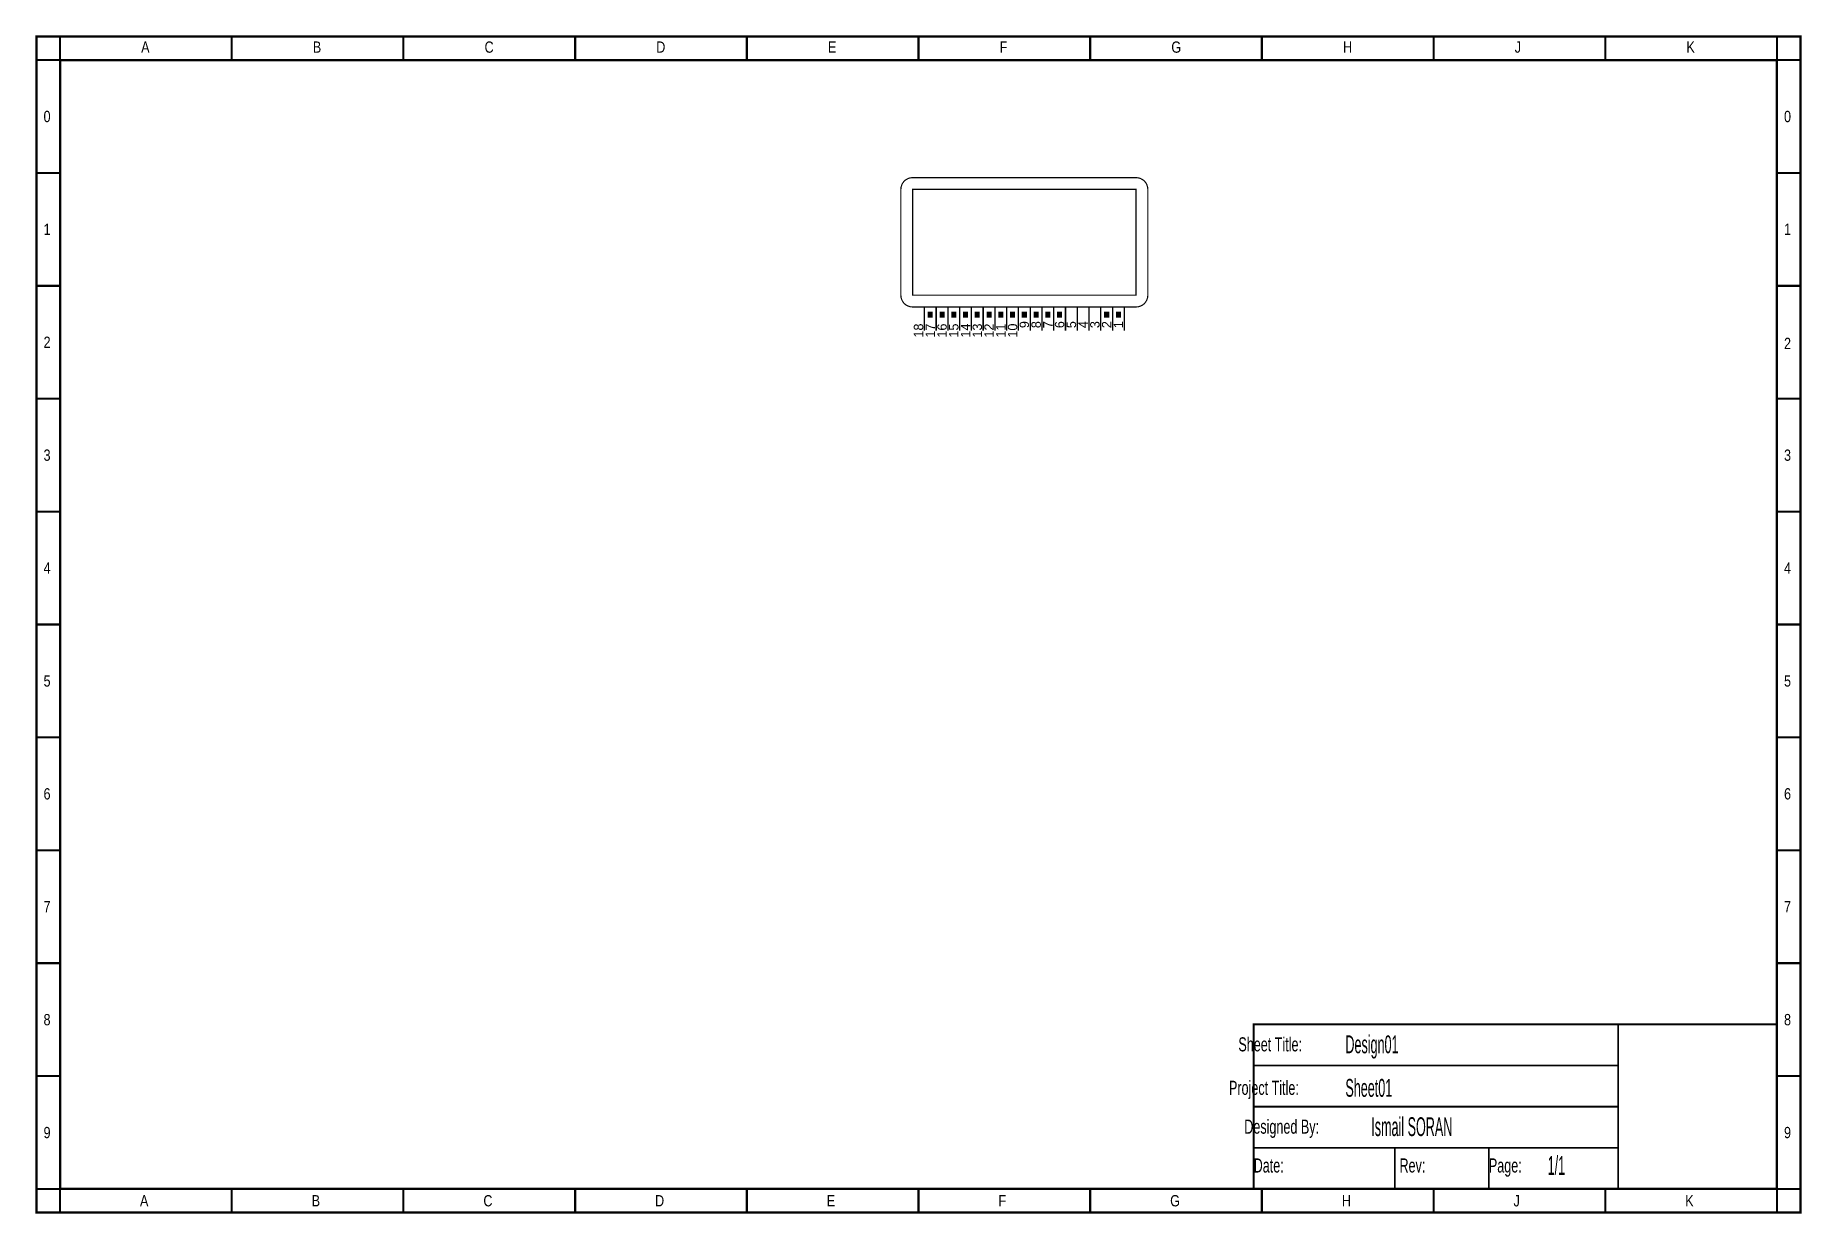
# Model space of a CAD drawing. Extents: x -8.4 to 6.6, y -8.3 to 1.8.
import ezdxf

# ---------------------------------------------------------------- set-up
doc = ezdxf.new("R2010")
doc.units = 0
doc.layers.get('0').update_dxf_attribs({"linetype": 'CONTINUOUS'})

msp = doc.modelspace()

# ---------------------------------------------------------------- linework, layer by layer
for points, const_width in [([(-8.4, -8.25), (6.6, -8.25), (6.6, 1.75), (-8.4, 1.75), (-8.4, -8.25)], 0.02), ([(-8.2, 1.55), (-8.2, 1.75)], 0.018), ([(-6.74, 1.55), (-6.74, 1.75)], 0.018), ([(-6.74, 1.55), (-6.74, 1.75)], 0.018), ([(-5.28, 1.55), (-5.28, 1.75)], 0.018), ([(-5.28, 1.55), (-5.28, 1.75)], 0.018), ([(-3.82, 1.55), (-3.82, 1.75)], 0.018), ([(-3.82, 1.55), (-3.82, 1.75)], 0.018), ([(-2.36, 1.55), (-2.36, 1.75)], 0.018), ([(-2.36, 1.55), (-2.36, 1.75)], 0.018), ([(-0.9, 1.55), (-0.9, 1.75)], 0.018), ([(-0.9, 1.55), (-0.9, 1.75)], 0.018), ([(0.56, 1.55), (0.56, 1.75)], 0.018), ([(0.56, 1.55), (0.56, 1.75)], 0.018), ([(2.02, 1.55), (2.02, 1.75)], 0.018), ([(2.02, 1.55), (2.02, 1.75)], 0.018), ([(3.48, 1.55), (3.48, 1.75)], 0.018), ([(3.48, 1.55), (3.48, 1.75)], 0.018), ([(4.94, 1.55), (4.94, 1.75)], 0.018), ([(4.94, 1.55), (4.94, 1.75)], 0.018), ([(6.4, 1.55), (6.4, 1.75)], 0.018), ([(-8.2, 1.55), (-8.4, 1.55)], 0.018), ([(-8.2, -8.05), (6.4, -8.05), (6.4, 1.55), (-8.2, 1.55), (-8.2, -8.05)], 0.02), ([(6.6, 1.55), (6.4, 1.55)], 0.018), ([(-8.2, 0.59), (-8.4, 0.59)], 0.018), ([(-8.2, 0.59), (-8.4, 0.59)], 0.018), ([(0.95, -0.55), (-0.95, -0.55), (-0.97, -0.548), (-0.989, -0.542), (-1.006, -0.533), (-1.021, -0.521), (-1.033, -0.506), (-1.042, -0.489), (-1.048, -0.47), (-1.05, -0.45), (-1.05, 0.45), (-1.048, 0.47), (-1.042, 0.489), (-1.033, 0.506), (-1.021, 0.521), (-1.006, 0.533), (-0.989, 0.542), (-0.97, 0.548), (-0.95, 0.55), (0.95, 0.55), (0.97, 0.548), (0.989, 0.542), (1.006, 0.533), (1.021, 0.521), (1.033, 0.506), (1.042, 0.489), (1.048, 0.47), (1.05, 0.45), (1.05, -0.45), (1.048, -0.47), (1.042, -0.489), (1.033, -0.506), (1.021, -0.521), (1.006, -0.533), (0.989, -0.542), (0.97, -0.548), (0.95, -0.55)], 0.01), ([(-0.95, -0.45), (0.95, -0.45), (0.95, 0.45), (-0.95, 0.45), (-0.95, -0.45), (0.95, -0.45), (0.95, 0.45), (-0.95, 0.45), (-0.95, -0.45), (0.95, -0.45), (0.95, 0.45), (-0.95, 0.45), (-0.95, -0.45)], 0.01), ([(6.6, 0.59), (6.4, 0.59)], 0.018), ([(6.6, 0.59), (6.4, 0.59)], 0.018), ([(-8.2, -0.37), (-8.4, -0.37)], 0.018), ([(-8.2, -0.37), (-8.4, -0.37)], 0.018), ([(6.6, -0.37), (6.4, -0.37)], 0.018), ([(6.6, -0.37), (6.4, -0.37)], 0.018), ([(-0.85, -0.75), (-0.85, -0.55)], 0.012), ([(-0.75, -0.75), (-0.75, -0.55)], 0.012), ([(-0.65, -0.75), (-0.65, -0.55)], 0.012), ([(-0.55, -0.75), (-0.55, -0.55)], 0.012), ([(-0.45, -0.75), (-0.45, -0.55)], 0.012), ([(-0.35, -0.75), (-0.35, -0.55)], 0.012), ([(-0.25, -0.75), (-0.25, -0.55)], 0.012), ([(-0.15, -0.75), (-0.15, -0.55)], 0.012), ([(-0.05, -0.75), (-0.05, -0.55)], 0.012), ([(0.05, -0.75), (0.05, -0.55)], 0.012), ([(0.15, -0.75), (0.15, -0.55)], 0.012), ([(0.25, -0.75), (0.25, -0.55)], 0.012), ([(0.35, -0.75), (0.35, -0.55)], 0.012), ([(0.45, -0.75), (0.45, -0.55)], 0.012), ([(0.55, -0.75), (0.55, -0.55)], 0.012), ([(0.65, -0.75), (0.65, -0.55)], 0.012), ([(0.75, -0.75), (0.75, -0.55)], 0.012), ([(0.85, -0.75), (0.85, -0.55)], 0.012), ([(-8.2, -1.33), (-8.4, -1.33)], 0.018), ([(-8.2, -1.33), (-8.4, -1.33)], 0.018), ([(6.6, -1.33), (6.4, -1.33)], 0.018), ([(6.6, -1.33), (6.4, -1.33)], 0.018), ([(-8.2, -2.29), (-8.4, -2.29)], 0.018), ([(-8.2, -2.29), (-8.4, -2.29)], 0.018), ([(6.6, -2.29), (6.4, -2.29)], 0.018), ([(6.6, -2.29), (6.4, -2.29)], 0.018), ([(-8.2, -3.25), (-8.4, -3.25)], 0.018), ([(-8.2, -3.25), (-8.4, -3.25)], 0.018), ([(6.6, -3.25), (6.4, -3.25)], 0.018), ([(6.6, -3.25), (6.4, -3.25)], 0.018), ([(-8.2, -4.21), (-8.4, -4.21)], 0.018), ([(-8.2, -4.21), (-8.4, -4.21)], 0.018), ([(6.6, -4.21), (6.4, -4.21)], 0.018), ([(6.6, -4.21), (6.4, -4.21)], 0.018), ([(-8.2, -5.17), (-8.4, -5.17)], 0.018), ([(-8.2, -5.17), (-8.4, -5.17)], 0.018), ([(6.6, -5.17), (6.4, -5.17)], 0.018), ([(6.6, -5.17), (6.4, -5.17)], 0.018), ([(-8.2, -6.13), (-8.4, -6.13)], 0.018), ([(-8.2, -6.13), (-8.4, -6.13)], 0.018), ([(6.6, -6.13), (6.4, -6.13)], 0.018), ([(6.6, -6.13), (6.4, -6.13)], 0.018), ([(1.95, -8.05), (6.4, -8.05), (6.4, -6.65), (1.95, -6.65), (1.95, -8.05)], 0.016), ([(1.95, -7), (5.05, -7), (5.05, -6.65), (1.95, -6.65), (1.95, -7)], 0.016), ([(5.05, -6.65), (5.05, -8.05)], 0.016), ([(1.95, -7), (5.05, -7)], 0.016), ([(1.95, -7.35), (5.05, -7.35), (5.05, -7), (1.95, -7), (1.95, -7.35)], 0.016), ([(-8.2, -7.09), (-8.4, -7.09)], 0.018), ([(-8.2, -7.09), (-8.4, -7.09)], 0.018), ([(6.6, -7.09), (6.4, -7.09)], 0.018), ([(6.6, -7.09), (6.4, -7.09)], 0.018), ([(1.95, -7.35), (5.05, -7.35)], 0.016), ([(1.95, -7.35), (5.05, -7.35)], 0.016), ([(1.95, -7.7), (5.05, -7.7)], 0.016), ([(3.15, -7.7), (3.15, -8.05)], 0.016), ([(3.95, -7.7), (3.95, -8.05)], 0.016), ([(-8.2, -8.05), (-8.4, -8.05)], 0.018), ([(-8.2, -8.05), (-8.2, -8.25)], 0.018), ([(-6.74, -8.25), (-6.74, -8.05)], 0.018), ([(-6.74, -8.25), (-6.74, -8.05)], 0.018), ([(-5.28, -8.25), (-5.28, -8.05)], 0.018), ([(-5.28, -8.25), (-5.28, -8.05)], 0.018), ([(-3.82, -8.25), (-3.82, -8.05)], 0.018), ([(-3.82, -8.25), (-3.82, -8.05)], 0.018), ([(-2.36, -8.25), (-2.36, -8.05)], 0.018), ([(-2.36, -8.25), (-2.36, -8.05)], 0.018), ([(-0.9, -8.25), (-0.9, -8.05)], 0.018), ([(-0.9, -8.25), (-0.9, -8.05)], 0.018), ([(0.56, -8.25), (0.56, -8.05)], 0.018), ([(0.56, -8.25), (0.56, -8.05)], 0.018), ([(2.02, -8.25), (2.02, -8.05)], 0.018), ([(2.02, -8.25), (2.02, -8.05)], 0.018), ([(3.48, -8.25), (3.48, -8.05)], 0.018), ([(3.48, -8.25), (3.48, -8.05)], 0.018), ([(4.94, -8.25), (4.94, -8.05)], 0.018), ([(4.94, -8.25), (4.94, -8.05)], 0.018), ([(6.4, -8.25), (6.4, -8.05)], 0.018), ([(6.6, -8.05), (6.4, -8.05)], 0.018)]:
    msp.add_lwpolyline(points, dxfattribs=dict(const_width=const_width))
at = {"layer": '16728128'}
for points in [[(-0.72, -0.595), (-0.68, -0.595)], [(-0.72, -0.596), (-0.68, -0.596)], [(-0.72, -0.597), (-0.68, -0.597)], [(-0.72, -0.598), (-0.68, -0.598)], [(-0.72, -0.599), (-0.68, -0.599)], [(-0.72, -0.6), (-0.68, -0.6)], [(-0.62, -0.595), (-0.58, -0.595)], [(-0.62, -0.596), (-0.58, -0.596)], [(-0.62, -0.597), (-0.58, -0.597)], [(-0.62, -0.598), (-0.58, -0.598)], [(-0.62, -0.599), (-0.58, -0.599)], [(-0.62, -0.6), (-0.58, -0.6)], [(-0.52, -0.595), (-0.48, -0.595)], [(-0.52, -0.596), (-0.48, -0.596)], [(-0.52, -0.597), (-0.48, -0.597)], [(-0.52, -0.598), (-0.48, -0.598)], [(-0.52, -0.599), (-0.48, -0.599)], [(-0.52, -0.6), (-0.48, -0.6)], [(-0.42, -0.595), (-0.38, -0.595)], [(-0.42, -0.596), (-0.38, -0.596)], [(-0.42, -0.597), (-0.38, -0.597)], [(-0.42, -0.598), (-0.38, -0.598)], [(-0.42, -0.599), (-0.38, -0.599)], [(-0.42, -0.6), (-0.38, -0.6)], [(-0.32, -0.595), (-0.28, -0.595)], [(-0.32, -0.596), (-0.28, -0.596)], [(-0.32, -0.597), (-0.28, -0.597)], [(-0.32, -0.598), (-0.28, -0.598)], [(-0.32, -0.599), (-0.28, -0.599)], [(-0.32, -0.6), (-0.28, -0.6)], [(-0.22, -0.595), (-0.18, -0.595)], [(-0.22, -0.596), (-0.18, -0.596)], [(-0.22, -0.597), (-0.18, -0.597)], [(-0.22, -0.598), (-0.18, -0.598)], [(-0.22, -0.599), (-0.18, -0.599)], [(-0.22, -0.6), (-0.18, -0.6)], [(-0.12, -0.595), (-0.08, -0.595)], [(-0.12, -0.596), (-0.08, -0.596)], [(-0.12, -0.597), (-0.08, -0.597)], [(-0.12, -0.598), (-0.08, -0.598)], [(-0.12, -0.599), (-0.08, -0.599)], [(-0.12, -0.6), (-0.08, -0.6)], [(-0.02, -0.595), (0.02, -0.595)], [(-0.02, -0.596), (0.02, -0.596)], [(-0.02, -0.597), (0.02, -0.597)], [(-0.02, -0.598), (0.02, -0.598)], [(-0.02, -0.599), (0.02, -0.599)], [(-0.02, -0.6), (0.02, -0.6)], [(0.68, -0.595), (0.72, -0.595)], [(0.68, -0.596), (0.72, -0.596)], [(0.68, -0.597), (0.72, -0.597)], [(0.68, -0.598), (0.72, -0.598)], [(0.68, -0.599), (0.72, -0.599)], [(0.68, -0.6), (0.72, -0.6)], [(-0.72, -0.601), (-0.68, -0.601)], [(-0.72, -0.602), (-0.68, -0.602)], [(-0.72, -0.603), (-0.68, -0.603)], [(-0.72, -0.604), (-0.68, -0.604)], [(-0.72, -0.605), (-0.68, -0.605)], [(-0.72, -0.606), (-0.68, -0.606)], [(-0.72, -0.607), (-0.68, -0.607)], [(-0.72, -0.608), (-0.68, -0.608)], [(-0.72, -0.609), (-0.68, -0.609)], [(-0.72, -0.61), (-0.68, -0.61)], [(-0.72, -0.611), (-0.68, -0.611)], [(-0.72, -0.612), (-0.68, -0.612)], [(-0.72, -0.613), (-0.68, -0.613)], [(-0.72, -0.614), (-0.68, -0.614)], [(-0.72, -0.615), (-0.68, -0.615)], [(-0.72, -0.616), (-0.68, -0.616)], [(-0.72, -0.617), (-0.68, -0.617)], [(-0.72, -0.618), (-0.68, -0.618)], [(-0.72, -0.619), (-0.68, -0.619)], [(-0.72, -0.62), (-0.68, -0.62)], [(-0.72, -0.621), (-0.68, -0.621)], [(-0.72, -0.622), (-0.68, -0.622)], [(-0.72, -0.623), (-0.68, -0.623)], [(-0.72, -0.624), (-0.68, -0.624)], [(-0.72, -0.625), (-0.68, -0.625)], [(-0.72, -0.626), (-0.68, -0.626)], [(-0.72, -0.627), (-0.68, -0.627)], [(-0.72, -0.628), (-0.68, -0.628)], [(-0.72, -0.629), (-0.68, -0.629)], [(-0.72, -0.63), (-0.68, -0.63)], [(-0.72, -0.631), (-0.68, -0.631)], [(-0.72, -0.632), (-0.68, -0.632)], [(-0.72, -0.633), (-0.68, -0.633)], [(-0.72, -0.634), (-0.68, -0.634)], [(-0.72, -0.635), (-0.68, -0.635)], [(-0.62, -0.601), (-0.58, -0.601)], [(-0.62, -0.602), (-0.58, -0.602)], [(-0.62, -0.603), (-0.58, -0.603)], [(-0.62, -0.604), (-0.58, -0.604)], [(-0.62, -0.605), (-0.58, -0.605)], [(-0.62, -0.606), (-0.58, -0.606)], [(-0.62, -0.607), (-0.58, -0.607)], [(-0.62, -0.608), (-0.58, -0.608)], [(-0.62, -0.609), (-0.58, -0.609)], [(-0.62, -0.61), (-0.58, -0.61)], [(-0.62, -0.611), (-0.58, -0.611)], [(-0.62, -0.612), (-0.58, -0.612)], [(-0.62, -0.613), (-0.58, -0.613)], [(-0.62, -0.614), (-0.58, -0.614)], [(-0.62, -0.615), (-0.58, -0.615)], [(-0.62, -0.616), (-0.58, -0.616)], [(-0.62, -0.617), (-0.58, -0.617)], [(-0.62, -0.618), (-0.58, -0.618)], [(-0.62, -0.619), (-0.58, -0.619)], [(-0.62, -0.62), (-0.58, -0.62)], [(-0.62, -0.621), (-0.58, -0.621)], [(-0.62, -0.622), (-0.58, -0.622)], [(-0.62, -0.623), (-0.58, -0.623)], [(-0.62, -0.624), (-0.58, -0.624)], [(-0.62, -0.625), (-0.58, -0.625)], [(-0.62, -0.626), (-0.58, -0.626)], [(-0.62, -0.627), (-0.58, -0.627)], [(-0.62, -0.628), (-0.58, -0.628)], [(-0.62, -0.629), (-0.58, -0.629)], [(-0.62, -0.63), (-0.58, -0.63)], [(-0.62, -0.631), (-0.58, -0.631)], [(-0.62, -0.632), (-0.58, -0.632)], [(-0.62, -0.633), (-0.58, -0.633)], [(-0.62, -0.634), (-0.58, -0.634)], [(-0.62, -0.635), (-0.58, -0.635)], [(-0.52, -0.601), (-0.48, -0.601)], [(-0.52, -0.602), (-0.48, -0.602)], [(-0.52, -0.603), (-0.48, -0.603)], [(-0.52, -0.604), (-0.48, -0.604)], [(-0.52, -0.605), (-0.48, -0.605)], [(-0.52, -0.606), (-0.48, -0.606)], [(-0.52, -0.607), (-0.48, -0.607)], [(-0.52, -0.608), (-0.48, -0.608)], [(-0.52, -0.609), (-0.48, -0.609)], [(-0.52, -0.61), (-0.48, -0.61)], [(-0.52, -0.611), (-0.48, -0.611)], [(-0.52, -0.612), (-0.48, -0.612)], [(-0.52, -0.613), (-0.48, -0.613)], [(-0.52, -0.614), (-0.48, -0.614)], [(-0.52, -0.615), (-0.48, -0.615)], [(-0.52, -0.616), (-0.48, -0.616)], [(-0.52, -0.617), (-0.48, -0.617)], [(-0.52, -0.618), (-0.48, -0.618)], [(-0.52, -0.619), (-0.48, -0.619)], [(-0.52, -0.62), (-0.48, -0.62)], [(-0.52, -0.621), (-0.48, -0.621)], [(-0.52, -0.622), (-0.48, -0.622)], [(-0.52, -0.623), (-0.48, -0.623)], [(-0.52, -0.624), (-0.48, -0.624)], [(-0.52, -0.625), (-0.48, -0.625)], [(-0.52, -0.626), (-0.48, -0.626)], [(-0.52, -0.627), (-0.48, -0.627)], [(-0.52, -0.628), (-0.48, -0.628)], [(-0.52, -0.629), (-0.48, -0.629)], [(-0.52, -0.63), (-0.48, -0.63)], [(-0.52, -0.631), (-0.48, -0.631)], [(-0.52, -0.632), (-0.48, -0.632)], [(-0.52, -0.633), (-0.48, -0.633)], [(-0.52, -0.634), (-0.48, -0.634)], [(-0.52, -0.635), (-0.48, -0.635)], [(-0.42, -0.601), (-0.38, -0.601)], [(-0.42, -0.602), (-0.38, -0.602)], [(-0.42, -0.603), (-0.38, -0.603)], [(-0.42, -0.604), (-0.38, -0.604)], [(-0.42, -0.605), (-0.38, -0.605)], [(-0.42, -0.606), (-0.38, -0.606)], [(-0.42, -0.607), (-0.38, -0.607)], [(-0.42, -0.608), (-0.38, -0.608)], [(-0.42, -0.609), (-0.38, -0.609)], [(-0.42, -0.61), (-0.38, -0.61)], [(-0.42, -0.611), (-0.38, -0.611)], [(-0.42, -0.612), (-0.38, -0.612)], [(-0.42, -0.613), (-0.38, -0.613)], [(-0.42, -0.614), (-0.38, -0.614)], [(-0.42, -0.615), (-0.38, -0.615)], [(-0.42, -0.616), (-0.38, -0.616)], [(-0.42, -0.617), (-0.38, -0.617)], [(-0.42, -0.618), (-0.38, -0.618)], [(-0.42, -0.619), (-0.38, -0.619)], [(-0.42, -0.62), (-0.38, -0.62)], [(-0.42, -0.621), (-0.38, -0.621)], [(-0.42, -0.622), (-0.38, -0.622)], [(-0.42, -0.623), (-0.38, -0.623)], [(-0.42, -0.624), (-0.38, -0.624)], [(-0.42, -0.625), (-0.38, -0.625)], [(-0.42, -0.626), (-0.38, -0.626)], [(-0.42, -0.627), (-0.38, -0.627)], [(-0.42, -0.628), (-0.38, -0.628)], [(-0.42, -0.629), (-0.38, -0.629)], [(-0.42, -0.63), (-0.38, -0.63)], [(-0.42, -0.631), (-0.38, -0.631)], [(-0.42, -0.632), (-0.38, -0.632)], [(-0.42, -0.633), (-0.38, -0.633)], [(-0.42, -0.634), (-0.38, -0.634)], [(-0.42, -0.635), (-0.38, -0.635)], [(-0.32, -0.601), (-0.28, -0.601)], [(-0.32, -0.602), (-0.28, -0.602)], [(-0.32, -0.603), (-0.28, -0.603)], [(-0.32, -0.604), (-0.28, -0.604)], [(-0.32, -0.605), (-0.28, -0.605)], [(-0.32, -0.606), (-0.28, -0.606)], [(-0.32, -0.607), (-0.28, -0.607)], [(-0.32, -0.608), (-0.28, -0.608)], [(-0.32, -0.609), (-0.28, -0.609)], [(-0.32, -0.61), (-0.28, -0.61)], [(-0.32, -0.611), (-0.28, -0.611)], [(-0.32, -0.612), (-0.28, -0.612)], [(-0.32, -0.613), (-0.28, -0.613)], [(-0.32, -0.614), (-0.28, -0.614)], [(-0.32, -0.615), (-0.28, -0.615)], [(-0.32, -0.616), (-0.28, -0.616)], [(-0.32, -0.617), (-0.28, -0.617)], [(-0.32, -0.618), (-0.28, -0.618)], [(-0.32, -0.619), (-0.28, -0.619)], [(-0.32, -0.62), (-0.28, -0.62)], [(-0.32, -0.621), (-0.28, -0.621)], [(-0.32, -0.622), (-0.28, -0.622)], [(-0.32, -0.623), (-0.28, -0.623)], [(-0.32, -0.624), (-0.28, -0.624)], [(-0.32, -0.625), (-0.28, -0.625)], [(-0.32, -0.626), (-0.28, -0.626)], [(-0.32, -0.627), (-0.28, -0.627)], [(-0.32, -0.628), (-0.28, -0.628)], [(-0.32, -0.629), (-0.28, -0.629)], [(-0.32, -0.63), (-0.28, -0.63)], [(-0.32, -0.631), (-0.28, -0.631)], [(-0.32, -0.632), (-0.28, -0.632)], [(-0.32, -0.633), (-0.28, -0.633)], [(-0.32, -0.634), (-0.28, -0.634)], [(-0.32, -0.635), (-0.28, -0.635)], [(-0.22, -0.601), (-0.18, -0.601)], [(-0.22, -0.602), (-0.18, -0.602)], [(-0.22, -0.603), (-0.18, -0.603)], [(-0.22, -0.604), (-0.18, -0.604)], [(-0.22, -0.605), (-0.18, -0.605)], [(-0.22, -0.606), (-0.18, -0.606)], [(-0.22, -0.607), (-0.18, -0.607)], [(-0.22, -0.608), (-0.18, -0.608)], [(-0.22, -0.609), (-0.18, -0.609)], [(-0.22, -0.61), (-0.18, -0.61)], [(-0.22, -0.611), (-0.18, -0.611)], [(-0.22, -0.612), (-0.18, -0.612)], [(-0.22, -0.613), (-0.18, -0.613)], [(-0.22, -0.614), (-0.18, -0.614)], [(-0.22, -0.615), (-0.18, -0.615)], [(-0.22, -0.616), (-0.18, -0.616)], [(-0.22, -0.617), (-0.18, -0.617)], [(-0.22, -0.618), (-0.18, -0.618)], [(-0.22, -0.619), (-0.18, -0.619)], [(-0.22, -0.62), (-0.18, -0.62)], [(-0.22, -0.621), (-0.18, -0.621)], [(-0.22, -0.622), (-0.18, -0.622)], [(-0.22, -0.623), (-0.18, -0.623)], [(-0.22, -0.624), (-0.18, -0.624)], [(-0.22, -0.625), (-0.18, -0.625)], [(-0.22, -0.626), (-0.18, -0.626)], [(-0.22, -0.627), (-0.18, -0.627)], [(-0.22, -0.628), (-0.18, -0.628)], [(-0.22, -0.629), (-0.18, -0.629)], [(-0.22, -0.63), (-0.18, -0.63)], [(-0.22, -0.631), (-0.18, -0.631)], [(-0.22, -0.632), (-0.18, -0.632)], [(-0.22, -0.633), (-0.18, -0.633)], [(-0.22, -0.634), (-0.18, -0.634)], [(-0.22, -0.635), (-0.18, -0.635)], [(-0.12, -0.601), (-0.08, -0.601)], [(-0.12, -0.602), (-0.08, -0.602)], [(-0.12, -0.603), (-0.08, -0.603)], [(-0.12, -0.604), (-0.08, -0.604)], [(-0.12, -0.605), (-0.08, -0.605)], [(-0.12, -0.606), (-0.08, -0.606)], [(-0.12, -0.607), (-0.08, -0.607)], [(-0.12, -0.608), (-0.08, -0.608)], [(-0.12, -0.609), (-0.08, -0.609)], [(-0.12, -0.61), (-0.08, -0.61)], [(-0.12, -0.611), (-0.08, -0.611)], [(-0.12, -0.612), (-0.08, -0.612)], [(-0.12, -0.613), (-0.08, -0.613)], [(-0.12, -0.614), (-0.08, -0.614)], [(-0.12, -0.615), (-0.08, -0.615)], [(-0.12, -0.616), (-0.08, -0.616)], [(-0.12, -0.617), (-0.08, -0.617)], [(-0.12, -0.618), (-0.08, -0.618)], [(-0.12, -0.619), (-0.08, -0.619)], [(-0.12, -0.62), (-0.08, -0.62)], [(-0.12, -0.621), (-0.08, -0.621)], [(-0.12, -0.622), (-0.08, -0.622)], [(-0.12, -0.623), (-0.08, -0.623)], [(-0.12, -0.624), (-0.08, -0.624)], [(-0.12, -0.625), (-0.08, -0.625)], [(-0.12, -0.626), (-0.08, -0.626)], [(-0.12, -0.627), (-0.08, -0.627)], [(-0.12, -0.628), (-0.08, -0.628)], [(-0.12, -0.629), (-0.08, -0.629)], [(-0.12, -0.63), (-0.08, -0.63)], [(-0.12, -0.631), (-0.08, -0.631)], [(-0.12, -0.632), (-0.08, -0.632)], [(-0.12, -0.633), (-0.08, -0.633)], [(-0.12, -0.634), (-0.08, -0.634)], [(-0.12, -0.635), (-0.08, -0.635)], [(-0.02, -0.601), (0.02, -0.601)], [(-0.02, -0.602), (0.02, -0.602)], [(-0.02, -0.603), (0.02, -0.603)], [(-0.02, -0.604), (0.02, -0.604)], [(-0.02, -0.605), (0.02, -0.605)], [(-0.02, -0.606), (0.02, -0.606)], [(-0.02, -0.607), (0.02, -0.607)], [(-0.02, -0.608), (0.02, -0.608)], [(-0.02, -0.609), (0.02, -0.609)], [(-0.02, -0.61), (0.02, -0.61)], [(-0.02, -0.611), (0.02, -0.611)], [(-0.02, -0.612), (0.02, -0.612)], [(-0.02, -0.613), (0.02, -0.613)], [(-0.02, -0.614), (0.02, -0.614)], [(-0.02, -0.615), (0.02, -0.615)], [(-0.02, -0.616), (0.02, -0.616)], [(-0.02, -0.617), (0.02, -0.617)], [(-0.02, -0.618), (0.02, -0.618)], [(-0.02, -0.619), (0.02, -0.619)], [(-0.02, -0.62), (0.02, -0.62)], [(-0.02, -0.621), (0.02, -0.621)], [(-0.02, -0.622), (0.02, -0.622)], [(-0.02, -0.623), (0.02, -0.623)], [(-0.02, -0.624), (0.02, -0.624)], [(-0.02, -0.625), (0.02, -0.625)], [(-0.02, -0.626), (0.02, -0.626)], [(-0.02, -0.627), (0.02, -0.627)], [(-0.02, -0.628), (0.02, -0.628)], [(-0.02, -0.629), (0.02, -0.629)], [(-0.02, -0.63), (0.02, -0.63)], [(-0.02, -0.631), (0.02, -0.631)], [(-0.02, -0.632), (0.02, -0.632)], [(-0.02, -0.633), (0.02, -0.633)], [(-0.02, -0.634), (0.02, -0.634)], [(-0.02, -0.635), (0.02, -0.635)], [(0.68, -0.601), (0.72, -0.601)], [(0.68, -0.602), (0.72, -0.602)], [(0.68, -0.603), (0.72, -0.603)], [(0.68, -0.604), (0.72, -0.604)], [(0.68, -0.605), (0.72, -0.605)], [(0.68, -0.606), (0.72, -0.606)], [(0.68, -0.607), (0.72, -0.607)], [(0.68, -0.608), (0.72, -0.608)], [(0.68, -0.609), (0.72, -0.609)], [(0.68, -0.61), (0.72, -0.61)], [(0.68, -0.611), (0.72, -0.611)], [(0.68, -0.612), (0.72, -0.612)], [(0.68, -0.613), (0.72, -0.613)], [(0.68, -0.614), (0.72, -0.614)], [(0.68, -0.615), (0.72, -0.615)], [(0.68, -0.616), (0.72, -0.616)], [(0.68, -0.617), (0.72, -0.617)], [(0.68, -0.618), (0.72, -0.618)], [(0.68, -0.619), (0.72, -0.619)], [(0.68, -0.62), (0.72, -0.62)], [(0.68, -0.621), (0.72, -0.621)], [(0.68, -0.622), (0.72, -0.622)], [(0.68, -0.623), (0.72, -0.623)], [(0.68, -0.624), (0.72, -0.624)], [(0.68, -0.625), (0.72, -0.625)], [(0.68, -0.626), (0.72, -0.626)], [(0.68, -0.627), (0.72, -0.627)], [(0.68, -0.628), (0.72, -0.628)], [(0.68, -0.629), (0.72, -0.629)], [(0.68, -0.63), (0.72, -0.63)], [(0.68, -0.631), (0.72, -0.631)], [(0.68, -0.632), (0.72, -0.632)], [(0.68, -0.633), (0.72, -0.633)], [(0.68, -0.634), (0.72, -0.634)], [(0.68, -0.635), (0.72, -0.635)]]:
    msp.add_lwpolyline(points, dxfattribs=at)
at = {"layer": '4210943'}
for points in [[(-0.82, -0.595), (-0.78, -0.595)], [(-0.82, -0.596), (-0.78, -0.596)], [(-0.82, -0.597), (-0.78, -0.597)], [(-0.82, -0.598), (-0.78, -0.598)], [(-0.82, -0.599), (-0.78, -0.599)], [(-0.82, -0.6), (-0.78, -0.6)], [(0.08, -0.595), (0.12, -0.595)], [(0.08, -0.596), (0.12, -0.596)], [(0.08, -0.597), (0.12, -0.597)], [(0.08, -0.598), (0.12, -0.598)], [(0.08, -0.599), (0.12, -0.599)], [(0.08, -0.6), (0.12, -0.6)], [(0.18, -0.595), (0.22, -0.595)], [(0.18, -0.596), (0.22, -0.596)], [(0.18, -0.597), (0.22, -0.597)], [(0.18, -0.598), (0.22, -0.598)], [(0.18, -0.599), (0.22, -0.599)], [(0.18, -0.6), (0.22, -0.6)], [(0.28, -0.595), (0.32, -0.595)], [(0.28, -0.596), (0.32, -0.596)], [(0.28, -0.597), (0.32, -0.597)], [(0.28, -0.598), (0.32, -0.598)], [(0.28, -0.599), (0.32, -0.599)], [(0.28, -0.6), (0.32, -0.6)], [(0.78, -0.595), (0.82, -0.595)], [(0.78, -0.596), (0.82, -0.596)], [(0.78, -0.597), (0.82, -0.597)], [(0.78, -0.598), (0.82, -0.598)], [(0.78, -0.599), (0.82, -0.599)], [(0.78, -0.6), (0.82, -0.6)], [(-0.82, -0.601), (-0.78, -0.601)], [(-0.82, -0.602), (-0.78, -0.602)], [(-0.82, -0.603), (-0.78, -0.603)], [(-0.82, -0.604), (-0.78, -0.604)], [(-0.82, -0.605), (-0.78, -0.605)], [(-0.82, -0.606), (-0.78, -0.606)], [(-0.82, -0.607), (-0.78, -0.607)], [(-0.82, -0.608), (-0.78, -0.608)], [(-0.82, -0.609), (-0.78, -0.609)], [(-0.82, -0.61), (-0.78, -0.61)], [(-0.82, -0.611), (-0.78, -0.611)], [(-0.82, -0.612), (-0.78, -0.612)], [(-0.82, -0.613), (-0.78, -0.613)], [(-0.82, -0.614), (-0.78, -0.614)], [(-0.82, -0.615), (-0.78, -0.615)], [(-0.82, -0.616), (-0.78, -0.616)], [(-0.82, -0.617), (-0.78, -0.617)], [(-0.82, -0.618), (-0.78, -0.618)], [(-0.82, -0.619), (-0.78, -0.619)], [(-0.82, -0.62), (-0.78, -0.62)], [(-0.82, -0.621), (-0.78, -0.621)], [(-0.82, -0.622), (-0.78, -0.622)], [(-0.82, -0.623), (-0.78, -0.623)], [(-0.82, -0.624), (-0.78, -0.624)], [(-0.82, -0.625), (-0.78, -0.625)], [(-0.82, -0.626), (-0.78, -0.626)], [(-0.82, -0.627), (-0.78, -0.627)], [(-0.82, -0.628), (-0.78, -0.628)], [(-0.82, -0.629), (-0.78, -0.629)], [(-0.82, -0.63), (-0.78, -0.63)], [(-0.82, -0.631), (-0.78, -0.631)], [(-0.82, -0.632), (-0.78, -0.632)], [(-0.82, -0.633), (-0.78, -0.633)], [(-0.82, -0.634), (-0.78, -0.634)], [(-0.82, -0.635), (-0.78, -0.635)], [(0.08, -0.601), (0.12, -0.601)], [(0.08, -0.602), (0.12, -0.602)], [(0.08, -0.603), (0.12, -0.603)], [(0.08, -0.604), (0.12, -0.604)], [(0.08, -0.605), (0.12, -0.605)], [(0.08, -0.606), (0.12, -0.606)], [(0.08, -0.607), (0.12, -0.607)], [(0.08, -0.608), (0.12, -0.608)], [(0.08, -0.609), (0.12, -0.609)], [(0.08, -0.61), (0.12, -0.61)], [(0.08, -0.611), (0.12, -0.611)], [(0.08, -0.612), (0.12, -0.612)], [(0.08, -0.613), (0.12, -0.613)], [(0.08, -0.614), (0.12, -0.614)], [(0.08, -0.615), (0.12, -0.615)], [(0.08, -0.616), (0.12, -0.616)], [(0.08, -0.617), (0.12, -0.617)], [(0.08, -0.618), (0.12, -0.618)], [(0.08, -0.619), (0.12, -0.619)], [(0.08, -0.62), (0.12, -0.62)], [(0.08, -0.621), (0.12, -0.621)], [(0.08, -0.622), (0.12, -0.622)], [(0.08, -0.623), (0.12, -0.623)], [(0.08, -0.624), (0.12, -0.624)], [(0.08, -0.625), (0.12, -0.625)], [(0.08, -0.626), (0.12, -0.626)], [(0.08, -0.627), (0.12, -0.627)], [(0.08, -0.628), (0.12, -0.628)], [(0.08, -0.629), (0.12, -0.629)], [(0.08, -0.63), (0.12, -0.63)], [(0.08, -0.631), (0.12, -0.631)], [(0.08, -0.632), (0.12, -0.632)], [(0.08, -0.633), (0.12, -0.633)], [(0.08, -0.634), (0.12, -0.634)], [(0.08, -0.635), (0.12, -0.635)], [(0.18, -0.601), (0.22, -0.601)], [(0.18, -0.602), (0.22, -0.602)], [(0.18, -0.603), (0.22, -0.603)], [(0.18, -0.604), (0.22, -0.604)], [(0.18, -0.605), (0.22, -0.605)], [(0.18, -0.606), (0.22, -0.606)], [(0.18, -0.607), (0.22, -0.607)], [(0.18, -0.608), (0.22, -0.608)], [(0.18, -0.609), (0.22, -0.609)], [(0.18, -0.61), (0.22, -0.61)], [(0.18, -0.611), (0.22, -0.611)], [(0.18, -0.612), (0.22, -0.612)], [(0.18, -0.613), (0.22, -0.613)], [(0.18, -0.614), (0.22, -0.614)], [(0.18, -0.615), (0.22, -0.615)], [(0.18, -0.616), (0.22, -0.616)], [(0.18, -0.617), (0.22, -0.617)], [(0.18, -0.618), (0.22, -0.618)], [(0.18, -0.619), (0.22, -0.619)], [(0.18, -0.62), (0.22, -0.62)], [(0.18, -0.621), (0.22, -0.621)], [(0.18, -0.622), (0.22, -0.622)], [(0.18, -0.623), (0.22, -0.623)], [(0.18, -0.624), (0.22, -0.624)], [(0.18, -0.625), (0.22, -0.625)], [(0.18, -0.626), (0.22, -0.626)], [(0.18, -0.627), (0.22, -0.627)], [(0.18, -0.628), (0.22, -0.628)], [(0.18, -0.629), (0.22, -0.629)], [(0.18, -0.63), (0.22, -0.63)], [(0.18, -0.631), (0.22, -0.631)], [(0.18, -0.632), (0.22, -0.632)], [(0.18, -0.633), (0.22, -0.633)], [(0.18, -0.634), (0.22, -0.634)], [(0.18, -0.635), (0.22, -0.635)], [(0.28, -0.601), (0.32, -0.601)], [(0.28, -0.602), (0.32, -0.602)], [(0.28, -0.603), (0.32, -0.603)], [(0.28, -0.604), (0.32, -0.604)], [(0.28, -0.605), (0.32, -0.605)], [(0.28, -0.606), (0.32, -0.606)], [(0.28, -0.607), (0.32, -0.607)], [(0.28, -0.608), (0.32, -0.608)], [(0.28, -0.609), (0.32, -0.609)], [(0.28, -0.61), (0.32, -0.61)], [(0.28, -0.611), (0.32, -0.611)], [(0.28, -0.612), (0.32, -0.612)], [(0.28, -0.613), (0.32, -0.613)], [(0.28, -0.614), (0.32, -0.614)], [(0.28, -0.615), (0.32, -0.615)], [(0.28, -0.616), (0.32, -0.616)], [(0.28, -0.617), (0.32, -0.617)], [(0.28, -0.618), (0.32, -0.618)], [(0.28, -0.619), (0.32, -0.619)], [(0.28, -0.62), (0.32, -0.62)], [(0.28, -0.621), (0.32, -0.621)], [(0.28, -0.622), (0.32, -0.622)], [(0.28, -0.623), (0.32, -0.623)], [(0.28, -0.624), (0.32, -0.624)], [(0.28, -0.625), (0.32, -0.625)], [(0.28, -0.626), (0.32, -0.626)], [(0.28, -0.627), (0.32, -0.627)], [(0.28, -0.628), (0.32, -0.628)], [(0.28, -0.629), (0.32, -0.629)], [(0.28, -0.63), (0.32, -0.63)], [(0.28, -0.631), (0.32, -0.631)], [(0.28, -0.632), (0.32, -0.632)], [(0.28, -0.633), (0.32, -0.633)], [(0.28, -0.634), (0.32, -0.634)], [(0.28, -0.635), (0.32, -0.635)], [(0.78, -0.601), (0.82, -0.601)], [(0.78, -0.602), (0.82, -0.602)], [(0.78, -0.603), (0.82, -0.603)], [(0.78, -0.604), (0.82, -0.604)], [(0.78, -0.605), (0.82, -0.605)], [(0.78, -0.606), (0.82, -0.606)], [(0.78, -0.607), (0.82, -0.607)], [(0.78, -0.608), (0.82, -0.608)], [(0.78, -0.609), (0.82, -0.609)], [(0.78, -0.61), (0.82, -0.61)], [(0.78, -0.611), (0.82, -0.611)], [(0.78, -0.612), (0.82, -0.612)], [(0.78, -0.613), (0.82, -0.613)], [(0.78, -0.614), (0.82, -0.614)], [(0.78, -0.615), (0.82, -0.615)], [(0.78, -0.616), (0.82, -0.616)], [(0.78, -0.617), (0.82, -0.617)], [(0.78, -0.618), (0.82, -0.618)], [(0.78, -0.619), (0.82, -0.619)], [(0.78, -0.62), (0.82, -0.62)], [(0.78, -0.621), (0.82, -0.621)], [(0.78, -0.622), (0.82, -0.622)], [(0.78, -0.623), (0.82, -0.623)], [(0.78, -0.624), (0.82, -0.624)], [(0.78, -0.625), (0.82, -0.625)], [(0.78, -0.626), (0.82, -0.626)], [(0.78, -0.627), (0.82, -0.627)], [(0.78, -0.628), (0.82, -0.628)], [(0.78, -0.629), (0.82, -0.629)], [(0.78, -0.63), (0.82, -0.63)], [(0.78, -0.631), (0.82, -0.631)], [(0.78, -0.632), (0.82, -0.632)], [(0.78, -0.633), (0.82, -0.633)], [(0.78, -0.634), (0.82, -0.634)], [(0.78, -0.635), (0.82, -0.635)]]:
    msp.add_lwpolyline(points, dxfattribs=at)

# ---------------------------------------------------------------- texts
for s, p in [('18', (-0.86, -0.81)), ('17', (-0.76, -0.81)), ('16', (-0.66, -0.81)), ('15', (-0.56, -0.81)), ('14', (-0.46, -0.81)), ('13', (-0.36, -0.81)), ('12', (-0.26, -0.81)), ('11', (-0.16, -0.81)), ('10', (-0.06, -0.81)), ('9', (0.04, -0.73)), ('8', (0.14, -0.73)), ('7', (0.24, -0.73)), ('6', (0.34, -0.73)), ('5', (0.44, -0.73)), ('4', (0.54, -0.73)), ('3', (0.64, -0.73)), ('2', (0.74, -0.73)), ('1', (0.84, -0.73))]:
    msp.add_text(s, height=0.08, rotation=90).set_placement(p)
at = {"width": 0.666667}
for s, p in [('Sheet Title:', (1.82, -6.88)), ('Project Title:', (1.74, -7.25)), ('Designed By:', (1.87, -7.58)), ('Date:', (1.95, -7.91)), ('Rev:', (3.19, -7.91)), ('Page:', (3.95, -7.91))]:
    msp.add_text(s, height=0.12, dxfattribs=at).set_placement(p)
at = {"layer": '12582912', "width": 0.5}
for s, p in [('Ismail SORAN', (2.95, -7.6)), ('1/1', (4.45, -7.93))]:
    msp.add_text(s, height=0.16, dxfattribs=at).set_placement(p)
at = {"layer": '16711680', "width": 0.526316}
for s, p in [('Design01', (2.73, -6.896)), ('Sheet01', (2.73, -7.266))]:
    msp.add_text(s, height=0.152, dxfattribs=at).set_placement(p)
at = {"layer": '8388608', "width": 0.833333}
for s, p in [('A', (-7.51, 1.612)), ('B', (-6.05, 1.612)), ('C', (-4.59, 1.612)), ('D', (-3.13, 1.612)), ('E', (-1.67, 1.612)), ('F', (-0.21, 1.612)), ('G', (1.25, 1.612)), ('H', (2.71, 1.612)), ('J', (4.17, 1.612)), ('K', (5.63, 1.612)), ('0', (-8.34, 1.022)), ('0', (6.46, 1.022)), ('1', (-8.34, 0.062)), ('1', (6.46, 0.062)), ('2', (-8.34, -0.898)), ('2', (6.46, -0.908)), ('3', (-8.34, -1.858)), ('3', (6.46, -1.858)), ('4', (-8.34, -2.818)), ('4', (6.46, -2.818)), ('5', (-8.34, -3.778)), ('5', (6.46, -3.778)), ('6', (-8.34, -4.738)), ('6', (6.46, -4.738)), ('7', (-8.34, -5.698)), ('7', (6.46, -5.698)), ('8', (-8.34, -6.658)), ('8', (6.46, -6.658)), ('9', (-8.34, -7.618)), ('9', (6.46, -7.618)), ('A', (-7.52, -8.198)), ('B', (-6.06, -8.198)), ('C', (-4.6, -8.198)), ('D', (-3.14, -8.198)), ('E', (-1.68, -8.198)), ('F', (-0.22, -8.198)), ('G', (1.24, -8.198)), ('H', (2.7, -8.198)), ('J', (4.16, -8.198)), ('K', (5.62, -8.198))]:
    msp.add_text(s, height=0.096, dxfattribs=at).set_placement(p)

doc.saveas('drawing.dxf')
